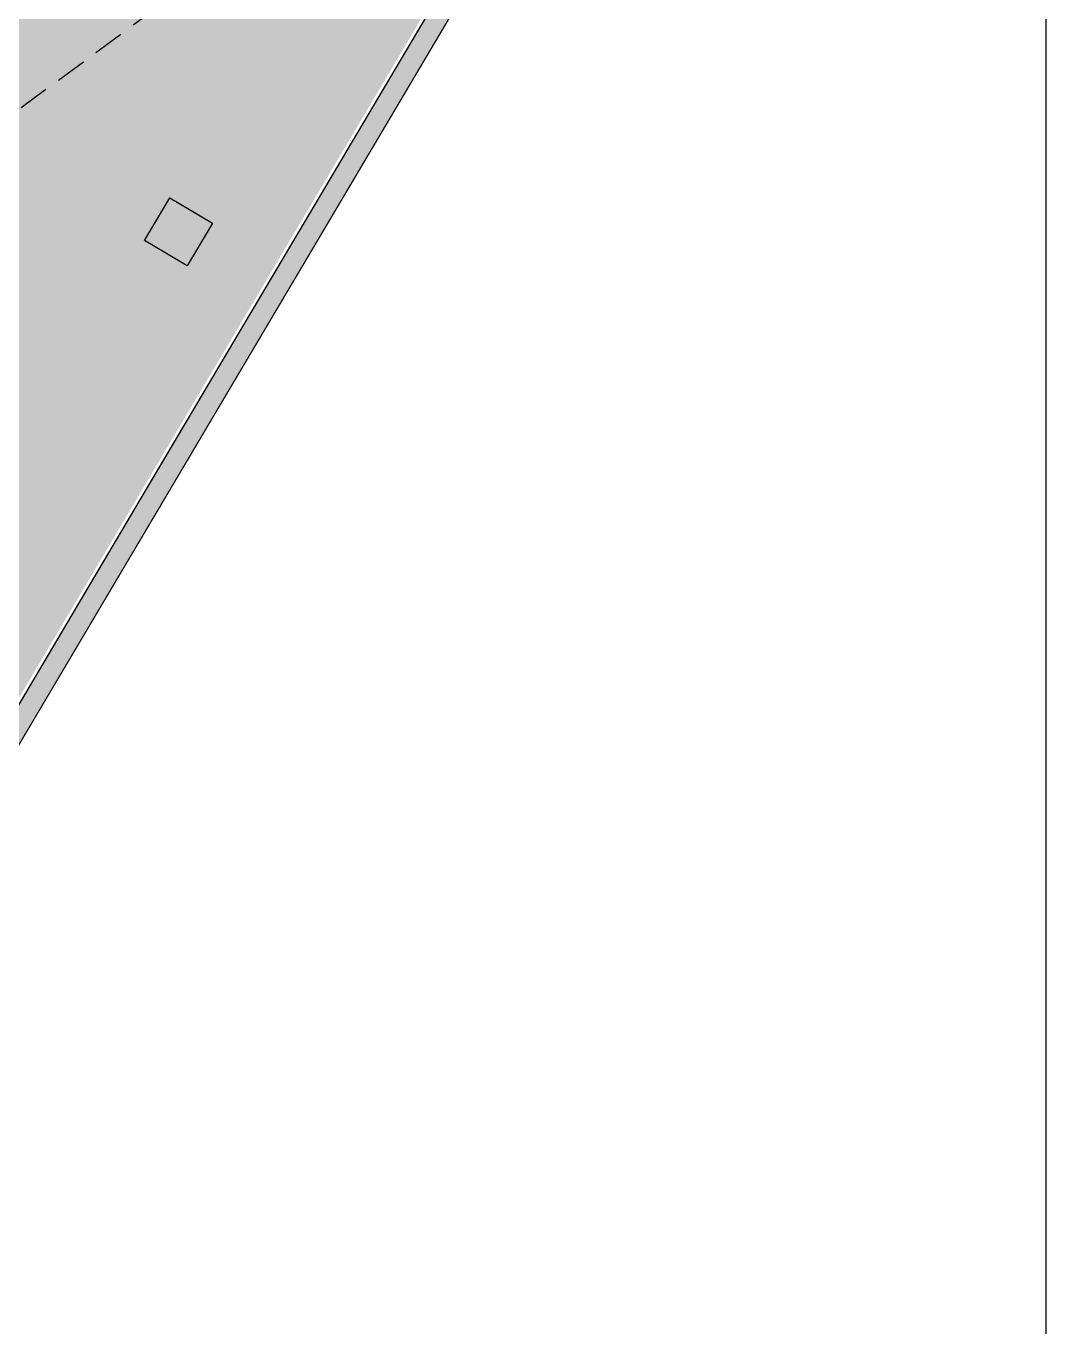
# Model space of a CAD drawing. Header units: inches. Extents: x -13956017 to 293115509, y -946740 to -305538.
# Drawn here: x 1215464 to 1215958, y -917751 to -917121 of the extents above; entities that cross this region are included whole.
import ezdxf

# ---------------------------------------------------------------- set-up
doc = ezdxf.new("R2010")
doc.units = ezdxf.units.IN
doc.header["$LTSCALE"] = 6
doc.linetypes.add('DASHED', pattern=[0.75, 0.5, -0.25])
doc.layers.add('BND', color=1, linetype='Continuous')
doc.layers.add('WAL', color=7, linetype='Continuous')
for name, color, linetype, lineweight in [('column', 240, 'Continuous', 25), ('W', 250, 'Continuous', 5), ('wall high', 7, 'Continuous', 30)]:
    doc.layers.add(name, color=color, linetype=linetype, lineweight=lineweight)

msp = doc.modelspace()

# ---------------------------------------------------------------- hatches: boundary and pattern name
at = {"layer": 'column', "ltscale": 10}
h = msp.add_hatch(color=256, dxfattribs=at)
h.dxf.hatch_style = 1
h.paths.add_polyline_path([(1215533.98924107, -917204.090874261), (1215554.637188106, -917216.3245279745), (1215542.403534392, -917236.9724750109), (1215521.755587356, -917224.7388212972)])
at = {"layer": 'W', "ltscale": 10}
h = msp.add_hatch(color=256, dxfattribs=at)
h.dxf.hatch_style = 1
h.paths.add_polyline_path([(1213899.896329949, -916087.9616571188), (1214008.976186553, -916035.8446257325), (1214013.287267746, -916044.8676285), (1213948.321647821, -916075.9074130952), (1213964.703756358, -916110.1948236112), (1213960.192254974, -916112.3503642081), (1213943.810146437, -916078.062953692), (1213904.207411143, -916096.9846598859)])
h.paths.add_polyline_path([(1213671.849386534, -916196.9197184652), (1213813.275503382, -916129.3480365789), (1213817.586584576, -916138.3710393464), (1213786.959328158, -916153.0043706847), (1213803.341436695, -916187.291781201), (1213798.829935311, -916189.4473217981), (1213782.447826774, -916155.1599112817), (1213684.192555815, -916202.1050870442), (1213712.789783232, -916285.6901664833), (1213703.328224225, -916288.9272795719)])
h.paths.add_polyline_path([(1213860.047288263, -916317.573961095), (1213966.369291045, -916266.7745987878), (1213968.524831641, -916271.2861001707), (1213866.714330243, -916319.9299218814), (1213897.754114839, -916384.8955418072), (1213995.053114854, -916338.4072606938), (1213976.946573837, -916300.5106490708), (1213981.458075223, -916298.3551084729), (1214027.586643998, -916394.9012380847), (1214109.803400663, -916355.6190697624), (1214118.602814578, -916381.3383361903), (1214113.872035074, -916382.956892735), (1214106.890858212, -916362.5520397056), (1214025.23068321, -916401.5682800653), (1213997.20865545, -916342.918762077), (1213899.909655435, -916389.4070431904), (1213925.776142598, -916443.5450597953), (1213995.349149096, -916410.3039218212), (1213997.504689693, -916414.8154232064), (1213923.420181811, -916450.2121017752), (1213895.398154052, -916391.5625837873), (1213769.579461208, -916451.6772279391), (1213782.611354035, -916489.7673469988), (1213773.149795027, -916493.0044600875), (1213740.514378322, -916397.6164052245), (1213749.975937329, -916394.3792921361), (1213767.949940113, -916446.9144008233), (1213893.242613455, -916387.0510824037)])
h.paths.add_polyline_path([(1214059.116434502, -916307.7985842177), (1214078.96704059, -916298.3142055915), (1214081.122581187, -916302.8257069746), (1214036.909867627, -916323.9500048236), (1214034.75432703, -916319.4385034409), (1214054.604933118, -916309.9541248147), (1213970.538849839, -916134.00557085), (1213975.050351223, -916131.850030253)])
h.paths.add_polyline_path([(1214080.961426191, -916212.0238676261), (1214246.984677111, -916132.69997366), (1214196.113919024, -916026.228541005), (1214200.625420408, -916024.073000408), (1214251.496178495, -916130.5444330634), (1214417.519429415, -916051.2205390977), (1214419.674970012, -916055.7320404811), (1214083.116966788, -916216.5353690094)])
h.paths.add_polyline_path([(1214096.050210369, -916243.6043773118), (1214100.561711753, -916241.448836715), (1214118.668252767, -916279.3454483385), (1214172.806269371, -916253.4789611754), (1214154.699728356, -916215.5823495527), (1214159.211229741, -916213.426808955), (1214177.317770755, -916251.323420579), (1214280.180002304, -916202.1770949698), (1214249.140217708, -916137.2114750438), (1214253.651719092, -916135.0559344467), (1214284.691503688, -916200.0215543726), (1214387.553735236, -916150.875228763), (1214369.447194221, -916112.9786171396), (1214373.958695605, -916110.8230765426), (1214392.06523662, -916148.7196881663), (1214446.203253224, -916122.8532010035), (1214428.096712209, -916084.9565893803), (1214432.608213593, -916082.8010487831), (1214452.870295204, -916125.2091617901), (1214116.31229198, -916286.012490319)])
h.paths.add_polyline_path([(1214421.688988209, -915918.45151116), (1214426.200489593, -915916.2959705631), (1214509.752856092, -916091.1693260504), (1214510.266572873, -916092.2445245278), (1214530.117178961, -916082.760145901), (1214532.272719558, -916087.2716472847), (1214488.060005998, -916108.3959451354), (1214485.904465401, -916103.8844437508), (1214505.755071489, -916094.4000651245)])
h.paths.add_polyline_path([(1214095.59701312, -915994.458246272), (1214236.80700643, -915926.9898255896), (1214241.118087624, -915936.0128283565), (1214173.896717007, -915968.1303832497), (1214190.278825543, -916002.4177937661), (1214185.767324159, -916004.573334363), (1214169.385215623, -915970.285923847), (1214099.908094313, -916003.4812490392)])
h.paths.add_polyline_path([(1214327.738914191, -915894.6264488962), (1214394.960284808, -915862.5088940022), (1214411.342393344, -915896.7963045182), (1214415.853894728, -915894.6407639212), (1214399.471786192, -915860.3533534051), (1214466.693156809, -915828.2357985111), (1214462.382075615, -915819.212795744), (1214323.427832997, -915885.603446128)])
h.paths.add_polyline_path([(1214532.111564561, -915996.4698079363), (1214698.134815481, -915917.1459139703), (1214647.264057395, -915810.6744813152), (1214651.775558778, -915808.5189407184), (1214702.646316865, -915914.9903733734), (1214810.367738561, -915863.5223856939), (1214812.523279159, -915868.0338870798), (1214704.801857462, -915919.501874757), (1214735.841642057, -915984.4674946829), (1214839.05156237, -915935.1550476025), (1214820.945021356, -915897.2584359789), (1214825.45652274, -915895.102895382), (1214845.71860435, -915937.5110083874), (1214567.462430349, -916070.4584306265), (1214547.200348738, -916028.0503176228), (1214551.711850123, -916025.8947770249), (1214569.818391137, -916063.7913886488), (1214623.956407742, -916037.9249014863), (1214605.849866726, -916000.0282898631), (1214610.361368111, -915997.8727492657), (1214628.467909125, -916035.7693608889), (1214731.330140674, -915986.6230352798), (1214700.290356078, -915921.6574153539), (1214534.267105158, -916000.9813093197)])
h.paths.add_polyline_path([(1214630.734704382, -916158.8135059722), (1214635.246205766, -916156.657965375), (1214617.139664752, -916118.7613537522), (1214761.50770903, -916049.7840546516), (1214792.547493625, -916114.7496745767), (1214797.058995009, -916112.5941339795), (1214766.019210414, -916047.6285140546), (1214862.911958822, -916001.3343350273), (1214912.838768433, -916057.2759636662), (1214891.503153885, -916067.4698613083), (1214894.970293441, -916071.3546966305), (1214921.004198801, -916058.9160126698), (1214864.143110078, -915995.2047133866), (1214610.47262277, -916116.4053929647)])
h.paths.add_polyline_path([(1214533.225739014, -916158.8544088544), (1214553.076345103, -916149.3700302278), (1214605.671535667, -916259.4506639905), (1214610.183037051, -916257.2951233935), (1214557.587846487, -916147.2144896309), (1214577.438452575, -916137.7301110047), (1214575.282911978, -916133.2186096205), (1214531.070198418, -916154.3429074709)])
h.paths.add_polyline_path([(1214246.259985347, -916342.5108596627), (1214250.771486731, -916340.3553190659), (1214232.664945717, -916302.4587074429), (1214434.87500885, -916205.8451938668), (1214452.981549865, -916243.7418054895), (1214457.493051247, -916241.586264893), (1214439.386510233, -916203.68965327), (1214493.524526838, -916177.8231661071), (1214511.631067852, -916215.7197777302), (1214516.142569236, -916213.5642371331), (1214495.880487625, -916171.1561241263), (1214225.997903736, -916300.1027466547)])
h.paths.add_polyline_path([(1214261.348769526, -916374.0913693489), (1214531.231353415, -916245.1447468214), (1214529.075812817, -916240.6332454353), (1214363.052561897, -916319.9571394008), (1214332.012777302, -916254.9915194759), (1214327.501275918, -916257.147060073), (1214358.541060513, -916322.1126799983), (1214259.193228929, -916369.5798679648)])
h.paths.add_polyline_path([(1214390.443061347, -916388.8829004772), (1214394.954562731, -916386.7273598802), (1214434.686915628, -916469.8863434468), (1214435.478725953, -916471.5435858942), (1214502.70009657, -916439.4260310003), (1214504.855637166, -916443.9375323837), (1214433.122765166, -916478.2106278744)])
h.paths.add_polyline_path([(1214589.320923136, -916398.0396515368), (1214656.542293753, -916365.9220966431), (1214616.018130532, -916281.1058706322), (1214620.529631916, -916278.9503300352), (1214661.053795138, -916363.7665560489), (1214677.840172767, -916355.7462285821), (1214679.995713365, -916360.2577299678), (1214591.476463734, -916402.5511529235)])
h.paths.add_polyline_path([(1214824.449494459, -916181.5198950556), (1214828.960995843, -916179.3643544585), (1214858.34532145, -916240.865133346), (1214775.924462768, -916314.4241379632), (1214766.616539932, -916318.8713505073), (1214764.460999334, -916314.3598491225), (1214773.126423363, -916310.2196147108), (1214852.215699808, -916239.6339820888)])
h.paths.add_polyline_path([(1214794.703034222, -916119.2611759603), (1214799.214535606, -916117.1056353635), (1214818.614400978, -916157.7091478166), (1214814.102899594, -916159.8646884137)], flags=16)
h.paths.add_polyline_path([(1214643.667947963, -916185.8825142743), (1214865.281762067, -916079.9981240223), (1214868.748901624, -916083.8829593444), (1214645.82348856, -916190.394015658)])
h.paths.add_polyline_path([(1214834.755885406, -916318.3555846335), (1214862.721979127, -916349.6908299975), (1214858.991592774, -916353.0201268693), (1214827.696202182, -916317.9544951527), (1215004.589763164, -916160.0804511652), (1214943.349596528, -916091.4625145008), (1214948.047887341, -916089.2177281823), (1215026.298352623, -916176.8952405973), (1215022.567966269, -916180.2245374701), (1215007.919060034, -916163.8108375177)])
h.paths.add_polyline_path([(1214991.088532034, -916260.5927228443), (1214994.818918387, -916257.263425973), (1215156.622746339, -916438.5602027216), (1215152.892359988, -916441.8894995914)])
h.paths.add_polyline_path([(1215017.201236504, -916237.287644744), (1215020.530533375, -916241.0180310962), (1215051.865778738, -916213.0519373756), (1215127.773747408, -916298.1047462202), (1215074.056183927, -916346.0466211692), (1215077.385480799, -916349.7770075221), (1215131.10304428, -916301.8351325731), (1215207.01101295, -916386.8879414181), (1215175.675767586, -916414.854035138), (1215179.005064458, -916418.584421491), (1215214.070696174, -916387.2890308992), (1215052.266868216, -916205.992254154)])
h.paths.add_polyline_path([(1214954.61057278, -916452.6494933363), (1215070.325797575, -916349.3759180409), (1215073.655094446, -916353.1063043936), (1214957.939869651, -916456.3798796892), (1214985.905963372, -916487.7151250527), (1214982.175577018, -916491.0444219246), (1214922.914092707, -916424.6435448437), (1214926.64447906, -916421.314247972)])
h.paths.add_polyline_path([(1215236.308825419, -916419.7153413227), (1215240.039211771, -916416.3860444512), (1215272.666321112, -916452.9438307092), (1215268.935934759, -916456.2731275806), (1215254.287028525, -916439.8594276281), (1215081.123853896, -916594.404174745), (1215109.089947616, -916625.7394201087), (1215105.359561264, -916629.0687169798), (1215046.098076952, -916562.6678398984), (1215049.828463304, -916559.3385430276), (1215077.794557025, -916590.6737883918), (1215250.957731653, -916436.1290412755)])
h.paths.add_polyline_path([(1215263.569204994, -916513.3362348543), (1215298.634836711, -916482.0408442629), (1215381.201399123, -916574.5544258126), (1215200.577451789, -916735.7577666725), (1215169.282061197, -916700.6921349542), (1215173.012447549, -916697.3628380828), (1215200.97854127, -916728.6980834471), (1215316.693766065, -916625.4245081515), (1215237.456500524, -916536.6413129551), (1215241.186886877, -916533.3120160837), (1215320.424152418, -916622.09521128), (1215374.141715899, -916574.1533363307), (1215298.233747227, -916489.1005274872), (1215266.898501865, -916517.0666212068)])
h.paths.add_polyline_path([(1215512.456761907, -916631.5133638086), (1215516.187148261, -916628.1840669365), (1215448.935351456, -916552.8302626081), (1215480.27059682, -916524.864168888), (1215476.941299948, -916521.1337825347), (1215441.875668231, -916552.4291731268)])
h.paths.add_polyline_path([(1215543.013944512, -916629.7082069658), (1215582.556039853, -916594.417660127), (1215499.323618066, -916501.1580013057), (1215503.054004419, -916497.8287044342), (1215586.286426206, -916591.0883632555), (1215742.216575756, -916451.9237540299), (1215745.545872626, -916455.6541403809), (1215546.343241384, -916633.4385933194)])
h.paths.add_polyline_path([(1215391.863866546, -916460.3486665454), (1215591.066497789, -916282.5642136084), (1215594.395794661, -916286.2945999615), (1215395.193163419, -916464.0790528998)])
h.paths.add_polyline_path([(1215377.287308926, -916480.0596778822), (1215381.017695279, -916476.7303810107), (1215419.637538987, -916520.0028627029), (1215415.907152634, -916523.3321595745)])
h.paths.add_polyline_path([(1215361.306683942, -916462.1538233891), (1215365.037070295, -916458.8245265171), (1215339.068554697, -916429.7275129645), (1215335.338168344, -916433.0568098357)])
h.paths.add_polyline_path([(1215341.105987592, -916368.9340193389), (1215344.435284463, -916372.6644056919), (1215309.369652747, -916403.9597962837), (1215226.13723096, -916310.7001374635), (1215229.867617313, -916307.3708405921), (1215309.770742228, -916396.9001130593)])
h.paths.add_polyline_path([(1215244.043085452, -916294.7195124803), (1215283.585180793, -916259.4289656419), (1215366.817602583, -916352.6886244612), (1215370.547988934, -916349.3593275915), (1215287.315567146, -916256.0996687703), (1215443.245716695, -916116.9350595423), (1215439.916419824, -916113.2046731897), (1215283.986270275, -916252.3692824172), (1215200.753848488, -916159.1096235964), (1215197.023462135, -916162.4389204679), (1215280.255883922, -916255.6985792889), (1215240.713788581, -916290.9891261273)])
h.paths.add_polyline_path([(1215444.224070018, -916024.9185239377), (1215451.684842723, -916018.2599301945), (1215538.912420756, -916115.9960526394), (1215531.451648051, -916122.6546463823), (1215489.50250747, -916075.6517783363), (1215461.151571189, -916100.9544345596), (1215457.822274317, -916097.2240482066), (1215486.173210599, -916071.9213919835)])
h.paths.add_polyline_path([(1215595.374147984, -916194.2780643573), (1215602.834920689, -916187.6194706141), (1215690.062498722, -916285.3555930589), (1215682.601726016, -916292.0141868019), (1215640.652585436, -916245.0113187563), (1215612.301649154, -916270.3139749783), (1215608.972352283, -916266.5835886252), (1215637.323288564, -916241.2809324024)])
h.paths.add_polyline_path([(1215889.595651964, -916631.3639929898), (1215927.846495163, -916566.8042626777), (1215791.8026634, -916414.3708591746), (1215763.451727119, -916439.6735153978), (1215760.122430248, -916435.943129045), (1215788.473366529, -916410.6404728218), (1215746.524225949, -916363.6376047761), (1215753.984998655, -916356.9790110331), (1215940.180131559, -916565.6055798143), (1215898.198963229, -916636.4613487035)])
h.paths.add_polyline_path([(1215710.569206573, -916536.9164658309), (1215715.666562287, -916528.3131545656), (1215777.752605517, -916565.0983687079), (1215772.655249803, -916573.7016799727)])
h.paths.add_polyline_path([(1215710.612616559, -916905.986138924), (1215715.455104488, -916897.8129932218), (1215469.400402304, -916752.0286198013), (1215479.540614177, -916734.9139815598), (1215475.238958545, -916732.365303703), (1215465.098746672, -916749.4799419445), (1215382.506958529, -916700.5453270909), (1215377.154735029, -916709.5788039198)])
h.paths.add_polyline_path([(1215516.913146232, -916662.0276563975), (1215526.000955044, -916646.6892628622), (1215529.493853447, -916650.6029602664), (1215521.214801864, -916664.5763342541)])
h.paths.add_polyline_path([(1215274.694228783, -916835.4282960114), (1215349.625357777, -916708.9596204122), (1215353.927013409, -916711.5082982694), (1215278.995884413, -916837.9769738669)])
h.paths.add_polyline_path([(1215167.747889413, -917869.3158529991), (1215200.440472221, -917888.6858047125), (1215763.698278617, -916938.0199099139), (1215731.00569581, -916918.6499582009), (1215736.103051524, -916910.0466469355), (1215777.398945597, -916934.5139543628), (1215206.495105634, -917898.0848160615), (1215165.199211556, -917873.6175086317)])
h.paths.add_polyline_path([(1215180.393148075, -916994.5895544165), (1215262.46057507, -916856.076243048), (1215266.7622307, -916858.6249209034), (1215184.694803705, -916997.1382322721)])
h.paths.add_polyline_path([(1215086.092067366, -917153.7508128218), (1215168.159494358, -917015.2375014512), (1215172.461149991, -917017.7861793084), (1215090.393722996, -917156.2994906772)])
h.paths.add_polyline_path([(1214991.790986657, -917312.9120712271), (1215073.858413653, -917174.3987598582), (1215078.160069282, -917176.9474377136), (1214996.092642287, -917315.4607490826)])
h.paths.add_polyline_path([(1214893.921756948, -917478.0956475179), (1214979.55733294, -917333.5600182617), (1214983.858988573, -917336.1086961192), (1214898.223412578, -917480.6443253737)])
h.paths.add_polyline_path([(1214790.904808157, -917651.9675383035), (1214881.688103234, -917498.7435945541), (1214885.989758865, -917501.29227241), (1214797.805505012, -917650.1295572972), (1214896.743584561, -917708.7491480081), (1214894.194906704, -917713.0508036405)])
h.paths.add_polyline_path([(1214914.842853741, -917725.2844573545), (1214917.391531598, -917720.9828017217), (1215147.099942377, -917857.0821992855), (1215144.55126452, -917861.3838549176)])
h.paths.add_polyline_path([(1215727.499740259, -916904.9492912213), (1215736.103051524, -916910.0466469353), (1215809.504973814, -916786.158964723), (1215800.90166254, -916781.0616090039), (1215727.499740257, -916904.9492912202)])
at = {"layer": 'WAL', "lineweight": 9, "ltscale": 100, "true_color": 0xd4a1c7}
h = msp.add_hatch(color=9, dxfattribs=at)
h.dxf.hatch_style = 1
h.paths.add_polyline_path([(1214796.382559495, -917649.6474651231), (1214895.320639042, -917708.2670558359), (1214905.005614899, -917691.9207644315), (1214925.653561936, -917704.154418145), (1214915.968586079, -917720.5007095486), (1215145.676996858, -917856.6001071124), (1215155.361972715, -917840.2538157087), (1215176.009919751, -917852.4874694222), (1215166.324943895, -917868.833760826), (1215199.017526702, -917888.2037125389), (1215762.275333098, -916937.5378177403), (1215729.582750291, -916918.1678660278), (1215722.446452292, -916930.2125017988), (1215701.798505255, -916917.978848085), (1215707.915332112, -916907.654874567), (1215708.934803255, -916905.9342123142), (1215375.986657291, -916708.6665461931), (1215368.850359297, -916720.7111819544), (1215352.50406789, -916711.0262060958), (1215277.572938895, -916837.4948816939), (1215293.919230301, -916847.1798575518), (1215281.685576587, -916867.8278045882), (1215265.339285181, -916858.1428287306), (1215247.73883969, -916887.8488409199), (1215249.003478138, -916888.5981235881), (1215214.002964507, -916947.6719512946), (1215212.738326058, -916946.9226686258), (1215183.271858186, -916996.6561400989), (1215199.618149592, -917006.3411159569), (1215187.384495879, -917026.9890629933), (1215171.038204473, -917017.3040871352), (1215088.970777477, -917155.8173985041), (1215105.317068883, -917165.5023743622), (1215093.08341517, -917186.1503213986), (1215076.737123764, -917176.4653455409), (1214994.66969677, -917314.9786569108), (1215011.015988174, -917324.6636327675), (1214998.78233446, -917345.3115798039), (1214982.436043055, -917335.6266039462), (1214958.787700582, -917375.5402498898), (1214954.486044947, -917372.9915720314), (1214919.485531316, -917432.0653997376), (1214923.787186949, -917434.6140775952), (1214896.800467059, -917480.1622332006), (1214913.146758465, -917489.8472090584), (1214900.913104752, -917510.4951560943), (1214884.566813346, -917500.8101802374)])

# ---------------------------------------------------------------- linework, layer by layer
at = {"layer": 'BND', "linetype": 'DASHED', "ltscale": 5}
msp.add_line((1215763.698278617, -916938.0199099137, 3969.120557741948), (1214797.805505012, -917650.1295572972), dxfattribs=at)
at = {"layer": 'column', "ltscale": 10, "elevation": 3969.120557741947}
msp.add_lwpolyline([(1215533.98924107, -917204.090874261), (1215554.637188106, -917216.3245279745), (1215542.403534392, -917236.9724750109), (1215521.755587356, -917224.7388212972), (1215533.98924107, -917204.090874261)], dxfattribs=at)
at = {"layer": 'W', "ltscale": 10}
msp.add_line((1215777.398945597, -916934.5139543626, 3969.120557741948), (1215206.495105629, -917898.0848160589, 3969.120557741948), dxfattribs=at)
at = {"layer": 'W', "lineweight": 30, "ltscale": 10}
for p, q in [((1215763.698278617, -916938.0199099138, 3969.120557741948), (1215526.161502345, -917338.9342148693, 3969.120557741948)), ((1215526.161502345, -917338.9342148694, 3969.120557741948), (1215288.624726073, -917739.8485198255, 3969.120557741948))]:
    msp.add_line(p, q, dxfattribs=at)
at = {"layer": 'W', "ltscale": 10}
msp.add_lwpolyline([(1215167.747889413, -917869.3158529991), (1215200.440472221, -917888.6858047125), (1215763.698278617, -916938.0199099139), (1215731.00569581, -916918.6499582009), (1215736.103051524, -916910.0466469355), (1215777.398945597, -916934.5139543628), (1215206.495105634, -917898.0848160615), (1215165.199211556, -917873.6175086317)], close=True, dxfattribs=at)
at = {"layer": 'wall high', "lineweight": 25}
msp.add_lwpolyline([(1213652.549656361, -915474.1560790146), (1215958.432234351, -915474.1560790146), (1215958.432234351, -918029.4562512612), (1213652.549656361, -918029.4562512612)], close=True, dxfattribs=at)

doc.saveas('drawing.dxf')
